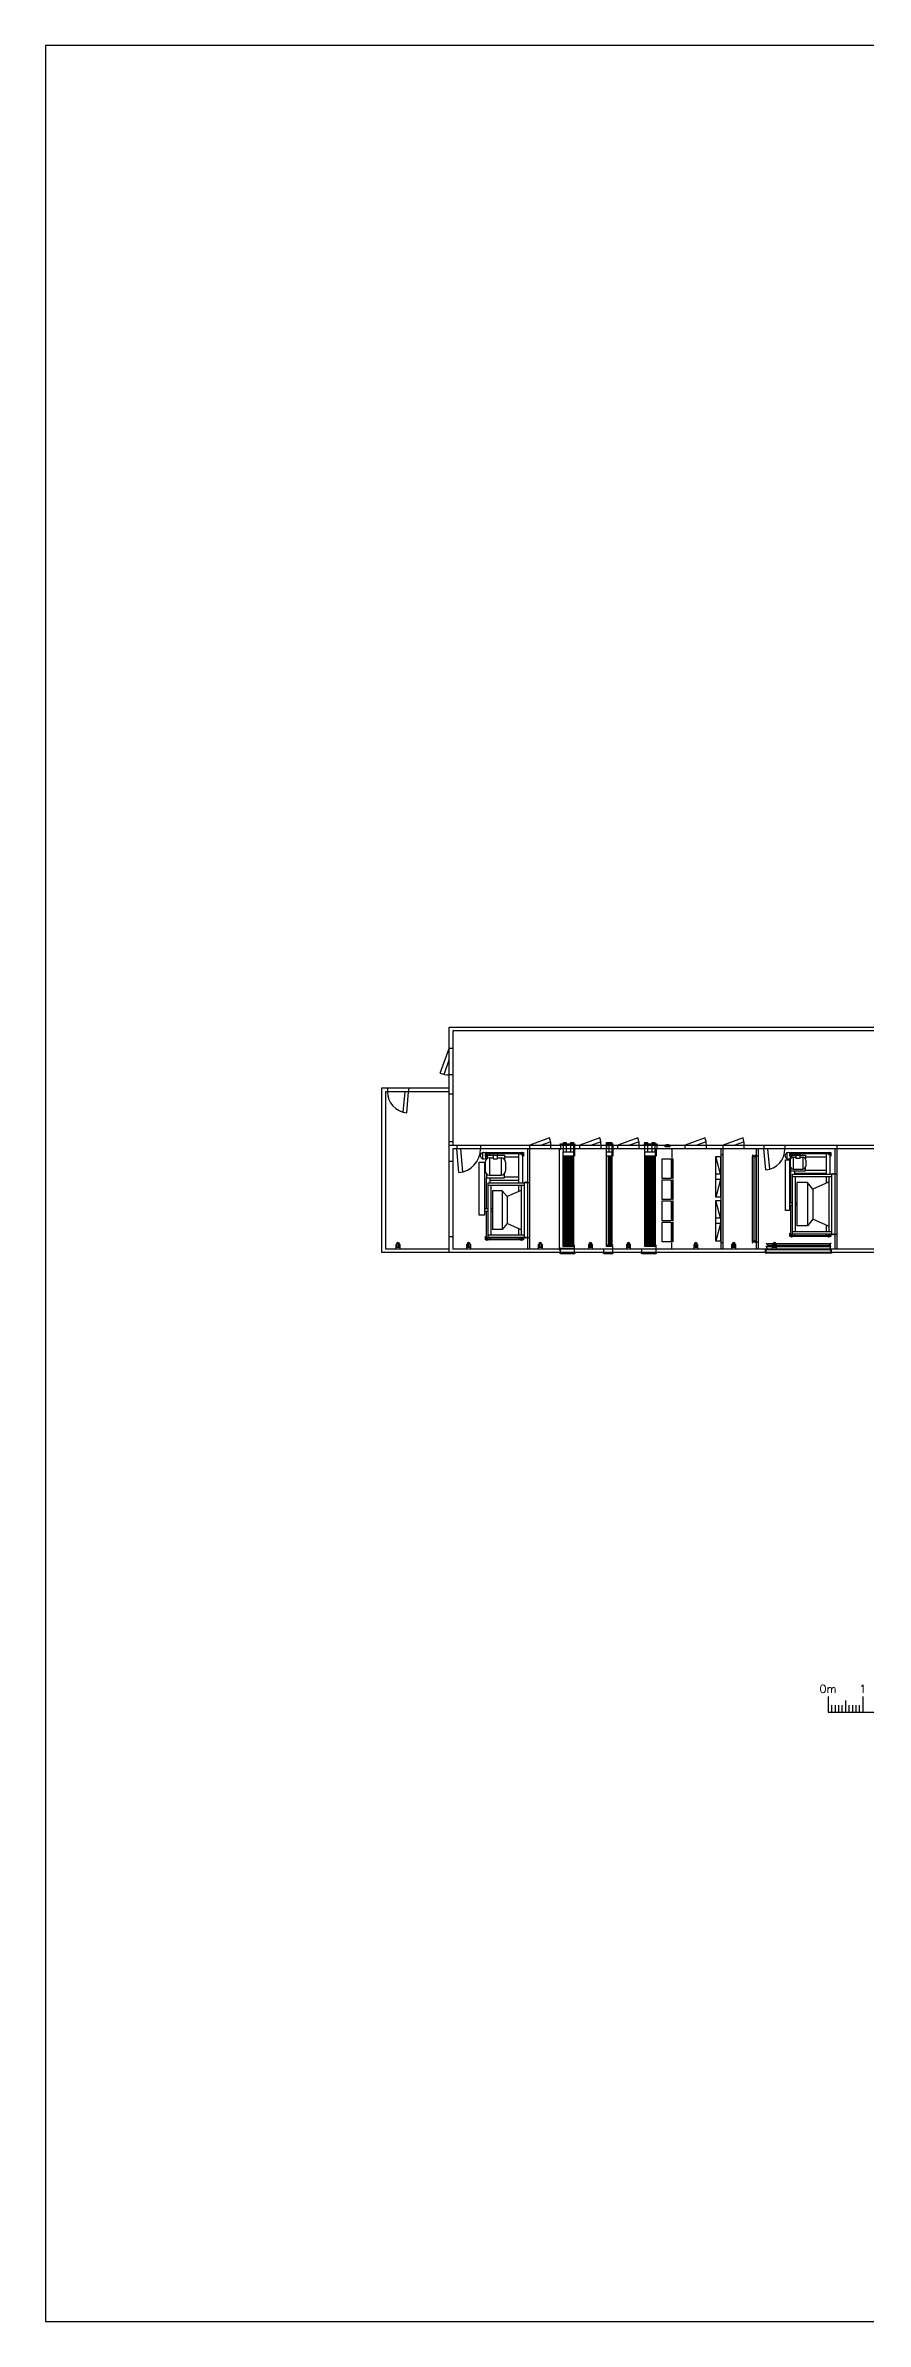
# Model space of a CAD drawing. Extents: x 11182 to 734459, y -1391328 to 152085.
# Drawn here: x 632042 to 655704, y -876522 to -810819 of the extents above; entities that cross this region are included whole.
import ezdxf
from ezdxf.enums import TextEntityAlignment as Align

# ---------------------------------------------------------------- set-up
doc = ezdxf.new("R2010")
doc.units = 0
doc.header["$LTSCALE"] = 500
doc.header["$MEASUREMENT"] = 0
doc.layers.get('0').update_dxf_attribs({"linetype": 'CONTINUOUS'})
doc.layers.add('0_Defpoints', color=106, linetype='CONTINUOUS', plot=False)
doc.layers.add('0_text', color=7, linetype='CONTINUOUS')
doc.layers.add('1_Wall_Exist', color=251, linetype='CONTINUOUS')
doc.styles.get("Standard").update_dxf_attribs({"font": 'ROMANS', "height": 200})

msp = doc.modelspace()

# ---------------------------------------------------------------- linework, layer by layer
for p, q in [((654626, -858484), (654626, -858930)), ((654726, -858730), (654726, -858930)), ((654826, -858730), (654826, -858930)), ((654926, -858730), (654926, -858930)), ((655026, -858730), (655026, -858930)), ((655126, -858598), (655126, -858930)), ((655226, -858730), (655226, -858930)), ((655326, -858730), (655326, -858930)), ((655426, -858730), (655426, -858930)), ((655526, -858730), (655526, -858930)), ((655626, -858484), (655626, -858930)), ((654626, -858930), (662626, -858930))]:
    msp.add_line(p, q)
at = {"layer": '0_Defpoints'}
msp.add_lwpolyline([(632042, -810819), (632042, -876522), (733582, -876522), (733582, -810819)], close=True, dxfattribs=at)
at = {"layer": '1_Wall_Exist'}
for p, q in [((643692, -839154), (656640, -839154)), ((643692, -845663), (643692, -839154)), ((656532, -839262), (643800, -839262)), ((643800, -839262), (643800, -842564)), ((643431, -840486), (643692, -839770)), ((643692, -840086), (643535, -840530)), ((643800, -839770), (643692, -839770)), ((641749, -845663), (641749, -840913)), ((641749, -840913), (643692, -840913)), ((641908, -840913), (641908, -841021)), ((642517, -840913), (642517, -841021)), ((643800, -840532), (643692, -840532)), ((641857, -841021), (641857, -845555)), ((643692, -841021), (641857, -841021)), ((642409, -841021), (642356, -841609)), ((642464, -841628), (642517, -841021)), ((643692, -841085), (643800, -841085)), ((643692, -842456), (643800, -842456)), ((643692, -842564), (656640, -842564)), ((656532, -842672), (643800, -842672)), ((643800, -842672), (643800, -845555)), ((643908, -842564), (643908, -842672)), ((643968, -843355), (643908, -842672)), ((644016, -842672), (644076, -843337)), ((644594, -842564), (644594, -842672)), ((644650, -842762), (644650, -842982)), ((644736, -842780), (645833, -842780)), ((644736, -842881), (644736, -842780)), ((644763, -842881), (644736, -842881)), ((644740, -842762), (644740, -842982)), ((644763, -842856), (645284, -842856)), ((644763, -842975), (644763, -842856)), ((644765, -842805), (645805, -842805)), ((644765, -842856), (644765, -842805)), ((644857, -842932), (644960, -842932)), ((644857, -842932), (644857, -843427)), ((644867, -842856), (644867, -842805)), ((644960, -842812), (644960, -842958)), ((645087, -842812), (644960, -842812)), ((644960, -842958), (645087, -842958)), ((645087, -842958), (645087, -842812)), ((645087, -842932), (645191, -842932)), ((645191, -842932), (645191, -843427)), ((645284, -842856), (645284, -842975)), ((645703, -842907), (645284, -842907)), ((645703, -843650), (645703, -842805)), ((645805, -842805), (645805, -843650)), ((645833, -842881), (645805, -842881)), ((645833, -842780), (645833, -842881)), ((645959, -845555), (645959, -842672)), ((646589, -842355), (646016, -842564)), ((646016, -845555), (646016, -842564)), ((646332, -842564), (646635, -842460)), ((646626, -842672), (646626, -842564)), ((646867, -842691), (646867, -845535)), ((646915, -842691), (646867, -842691)), ((646899, -842532), (646873, -842544)), ((647311, -842532), (646899, -842532)), ((646899, -842564), (646899, -842672)), ((646974, -842759), (646974, -845483)), ((646974, -842759), (647292, -842759)), ((647292, -842877), (646974, -842877)), ((646987, -842759), (646987, -842488)), ((646987, -842488), (647063, -842488)), ((647013, -842877), (647013, -845445)), ((647026, -842877), (647026, -845445)), ((647059, -842877), (647059, -845445)), ((647063, -842488), (647063, -842759)), ((647071, -842877), (647071, -845445)), ((647104, -842877), (647104, -845445)), ((647117, -842877), (647117, -845445)), ((647149, -842877), (647149, -845445)), ((647162, -842877), (647162, -845445)), ((647195, -842877), (647195, -845445)), ((647203, -842759), (647203, -842488)), ((647203, -842488), (647279, -842488)), ((647208, -842877), (647208, -845445)), ((647240, -842877), (647240, -845445)), ((647253, -842877), (647253, -845445)), ((647279, -842488), (647279, -842759)), ((647292, -845483), (647292, -842759)), ((647337, -842544), (647311, -842532)), ((647311, -842564), (647311, -842877)), ((648037, -842355), (647464, -842564)), ((647464, -842672), (647464, -842564)), ((647779, -842564), (648083, -842460)), ((648073, -842672), (648073, -842564)), ((648226, -842532), (648200, -842544)), ((648225, -842761), (648225, -845482)), ((648225, -842761), (648390, -842761)), ((648390, -842878), (648225, -842878)), ((648410, -842532), (648226, -842532)), ((648226, -842564), (648226, -842672)), ((648232, -842761), (648232, -842488)), ((648232, -842488), (648384, -842488)), ((648274, -842878), (648274, -845444)), ((648287, -842878), (648287, -845444)), ((648308, -842761), (648308, -842488)), ((648329, -842878), (648329, -845444)), ((648342, -842878), (648342, -845444)), ((648384, -842488), (648384, -842761)), ((648390, -845482), (648390, -842761)), ((648435, -842544), (648410, -842532)), ((648410, -842564), (648410, -842878)), ((649135, -842355), (648562, -842564)), ((648562, -842672), (648562, -842564)), ((648878, -842564), (649181, -842460)), ((649172, -842672), (649172, -842564)), ((649324, -842532), (649299, -842544)), ((649686, -842532), (649324, -842532)), ((649324, -842564), (649324, -842672)), ((649324, -842759), (649324, -845483)), ((649324, -842759), (649641, -842759)), ((649641, -842877), (649324, -842877)), ((649337, -842759), (649337, -842488)), ((649337, -842488), (649413, -842488)), ((649363, -842877), (649363, -845445)), ((649376, -842877), (649376, -845445)), ((649408, -842877), (649408, -845445)), ((649413, -842488), (649413, -842759)), ((649421, -842877), (649421, -845445)), ((649454, -842877), (649454, -845445)), ((649466, -842877), (649466, -845445)), ((649499, -842877), (649499, -845445)), ((649512, -842877), (649512, -845445)), ((649544, -842877), (649544, -845445)), ((649553, -842759), (649553, -842488)), ((649553, -842488), (649629, -842488)), ((649557, -842877), (649557, -845445)), ((649590, -842877), (649590, -845445)), ((649602, -842877), (649602, -845445)), ((649629, -842488), (649629, -842759)), ((649641, -845483), (649641, -842759)), ((649661, -842672), (649661, -842877)), ((649712, -842544), (649686, -842532)), ((649686, -842564), (649686, -842672)), ((649833, -843525), (649833, -842955)), ((649833, -842955), (650099, -842955)), ((649928, -842615), (649928, -842564)), ((650055, -842615), (649928, -842615)), ((650055, -842564), (650055, -842615)), ((650099, -842955), (650099, -843525)), ((650118, -842672), (650118, -842935)), ((650138, -843525), (650138, -842955)), ((650138, -842955), (650149, -842955)), ((650149, -842955), (650149, -843525)), ((651075, -842355), (650502, -842564)), ((650502, -842672), (650502, -842564)), ((650818, -842564), (651121, -842460)), ((651112, -842672), (651112, -842564)), ((651388, -844068), (651388, -842888)), ((651521, -843402), (651388, -842888)), ((651388, -842888), (651521, -842888)), ((651521, -842888), (651521, -844068)), ((651541, -845555), (651541, -842672)), ((651598, -842843), (651541, -842843)), ((652171, -842355), (651598, -842564)), ((651598, -845555), (651598, -842564)), ((651913, -842564), (652216, -842460)), ((652207, -842672), (652207, -842564)), ((652442, -842843), (652454, -842843)), ((652442, -842843), (652442, -842869)), ((652442, -842869), (652543, -842869)), ((652442, -845338), (652442, -842888)), ((652442, -842888), (652543, -842888)), ((652493, -845371), (652493, -842856)), ((652543, -842843), (652531, -842843)), ((652543, -842869), (652543, -842843)), ((652543, -842888), (652543, -845338)), ((652563, -845555), (652563, -842672)), ((652563, -842869), (652620, -842869)), ((652620, -845555), (652620, -842672)), ((652772, -842564), (652772, -842672)), ((652826, -843279), (652772, -842672)), ((652881, -842672), (652934, -843260)), ((653382, -842564), (653382, -842672)), ((653438, -842762), (653438, -842982)), ((653526, -842780), (654706, -842780)), ((653526, -842881), (653526, -842780)), ((653542, -842881), (653526, -842881)), ((653529, -842762), (653529, -842982)), ((653542, -842856), (653971, -842856)), ((653542, -842960), (653542, -842856)), ((653555, -842805), (654677, -842805)), ((653555, -842856), (653555, -842805)), ((653620, -842910), (653620, -843253)), ((653620, -842910), (653693, -842910)), ((653657, -842856), (653657, -842805)), ((653820, -842837), (653693, -842837)), ((653693, -842837), (653693, -842935)), ((653693, -842935), (653820, -842935)), ((653820, -842935), (653820, -842837)), ((653820, -842910), (653893, -842910)), ((653893, -842910), (653893, -843253)), ((653971, -842856), (653971, -842960)), ((654576, -842907), (653971, -842907)), ((654576, -843402), (654576, -842805)), ((654677, -842805), (654677, -843402)), ((654706, -842881), (654677, -842881)), ((654706, -842780), (654706, -842881)), ((654830, -845555), (654830, -842672)), ((654887, -845555), (654887, -842564)), ((643692, -843021), (643800, -843021)), ((644559, -844587), (644559, -843059)), ((644559, -843059), (644708, -843059)), ((644708, -843059), (644708, -844587)), ((644733, -843165), (644708, -843165)), ((644708, -843195), (644733, -843195)), ((644733, -843056), (644733, -843304)), ((644763, -843385), (644763, -843504)), ((644763, -843504), (645284, -843504)), ((644765, -844403), (644765, -843504)), ((644857, -843427), (645191, -843427)), ((644867, -843504), (644867, -843650)), ((645703, -843580), (644867, -843580)), ((645284, -843504), (645284, -843385)), ((645284, -843478), (645703, -843478)), ((645314, -843056), (645314, -843304)), ((650099, -843525), (649833, -843525)), ((649833, -844135), (649833, -843564)), ((649833, -843564), (650099, -843564)), ((650099, -843564), (650099, -844135)), ((650149, -843525), (650138, -843525)), ((650138, -844135), (650138, -843564)), ((650138, -843564), (650149, -843564)), ((650149, -843564), (650149, -844135)), ((651521, -843402), (651388, -843402)), ((651521, -843554), (651388, -844068)), ((651521, -843554), (651388, -843554)), ((653395, -842985), (653509, -842985)), ((653395, -844447), (653395, -842985)), ((653509, -842985), (653509, -844447)), ((653534, -843071), (653509, -843071)), ((653509, -843092), (653534, -843092)), ((653534, -842996), (653534, -843167)), ((653542, -843203), (653542, -843307)), ((653542, -843307), (653971, -843307)), ((653555, -844238), (653555, -843307)), ((653598, -845129), (653598, -843402)), ((653598, -843402), (654728, -843402)), ((654728, -843478), (653598, -843478)), ((653620, -843253), (653893, -843253)), ((653657, -843307), (653657, -843402)), ((654576, -843383), (653657, -843383)), ((653674, -843478), (653674, -845053)), ((653971, -843307), (653971, -843203)), ((653971, -843281), (654576, -843281)), ((653979, -842996), (653979, -843167)), ((654576, -843657), (654576, -843478)), ((654652, -845053), (654652, -843478)), ((654728, -843396), (654749, -843396)), ((654728, -843402), (654728, -845129)), ((654810, -843396), (654887, -843396)), ((644816, -845225), (644816, -843650)), ((644816, -843650), (645857, -843650)), ((645857, -843726), (644816, -843726)), ((644892, -843726), (644892, -845148)), ((645222, -843878), (644943, -843878)), ((644943, -843878), (644943, -844996)), ((645222, -843878), (645222, -844996)), ((645362, -844046), (645222, -843878)), ((645766, -843868), (645362, -844046)), ((645362, -844046), (645362, -844828)), ((645703, -843896), (645703, -843726)), ((645781, -845148), (645781, -843726)), ((645857, -843643), (645878, -843643)), ((645857, -843650), (645857, -845225)), ((645939, -843643), (646016, -843643)), ((650099, -844135), (649833, -844135)), ((649833, -844745), (649833, -844174)), ((649833, -844174), (650099, -844174)), ((650099, -844174), (650099, -844745)), ((650149, -844135), (650138, -844135)), ((650138, -844745), (650138, -844174)), ((650138, -844174), (650149, -844174)), ((650149, -844174), (650149, -844745)), ((651521, -844068), (651388, -844068)), ((651388, -845338), (651388, -844158)), ((651521, -844672), (651388, -844158)), ((651388, -844158), (651521, -844158)), ((651521, -844158), (651521, -845338)), ((653598, -844238), (653509, -844238)), ((653725, -844238), (653674, -844238)), ((653725, -843643), (653725, -844888)), ((654034, -843643), (653725, -843643)), ((654188, -843830), (654034, -843643)), ((654034, -843643), (654034, -844888)), ((654637, -843629), (654188, -843830)), ((654188, -843830), (654188, -844701)), ((644708, -844587), (644559, -844587)), ((644816, -844403), (644708, -844403)), ((644708, -844471), (644816, -844471)), ((644765, -845275), (644765, -844471)), ((644943, -844403), (644892, -844403)), ((644892, -844471), (644943, -844471)), ((645362, -844828), (645222, -844996)), ((645766, -845006), (645362, -844828)), ((650099, -844745), (649833, -844745)), ((649833, -845354), (649833, -844784)), ((649833, -844784), (650099, -844784)), ((650099, -844784), (650099, -845354)), ((650149, -844745), (650138, -844745)), ((650138, -845354), (650138, -844784)), ((650138, -844784), (650149, -844784)), ((650149, -844784), (650149, -845354)), ((651521, -844672), (651388, -844672)), ((651521, -844824), (651388, -845338)), ((651521, -844824), (651388, -844824)), ((653509, -844447), (653395, -844447)), ((653509, -844293), (653598, -844293)), ((653555, -845180), (653555, -844293)), ((653674, -844293), (653725, -844293)), ((654034, -844888), (653725, -844888)), ((654188, -844701), (654034, -844888)), ((654637, -844902), (654188, -844701)), ((654576, -845053), (654576, -844875)), ((641857, -845555), (643692, -845555)), ((642162, -845555), (642162, -845428)), ((642162, -845504), (642263, -845504)), ((642192, -845504), (642192, -845420)), ((642233, -845504), (642233, -845420)), ((642263, -845428), (642263, -845555)), ((643692, -845205), (643800, -845205)), ((643800, -845555), (656532, -845555)), ((644200, -845555), (644200, -845428)), ((644200, -845504), (644302, -845504)), ((644230, -845504), (644230, -845420)), ((644271, -845504), (644271, -845420)), ((644302, -845428), (644302, -845555)), ((644736, -845199), (644765, -845199)), ((644736, -845301), (644736, -845199)), ((645833, -845301), (644736, -845301)), ((645805, -845275), (644765, -845275)), ((644816, -845148), (645857, -845148)), ((645857, -845225), (644816, -845225)), ((644867, -845225), (644867, -845275)), ((645222, -844996), (644943, -844996)), ((645703, -845148), (645703, -844979)), ((645703, -845225), (645703, -845275)), ((645805, -845225), (645805, -845275)), ((645833, -845225), (645833, -845301)), ((645857, -845231), (645878, -845231)), ((645939, -845231), (646016, -845231)), ((646270, -845555), (646270, -845428)), ((646270, -845504), (646372, -845504)), ((646301, -845504), (646301, -845420)), ((646341, -845504), (646341, -845420)), ((646372, -845428), (646372, -845555)), ((646867, -845535), (647311, -845535)), ((646874, -845535), (646874, -845597)), ((646899, -845663), (646899, -845555)), ((646915, -845597), (646915, -845535)), ((646974, -845445), (647292, -845445)), ((646974, -845483), (647292, -845483)), ((647311, -845663), (647311, -845445)), ((647718, -845555), (647718, -845428)), ((647718, -845504), (647819, -845504)), ((647748, -845504), (647748, -845420)), ((647789, -845504), (647789, -845420)), ((647819, -845428), (647819, -845555)), ((648150, -845663), (648150, -845555)), ((648225, -845444), (648390, -845444)), ((648225, -845482), (648390, -845482)), ((648410, -845663), (648410, -845444)), ((648816, -845555), (648816, -845428)), ((648816, -845504), (648918, -845504)), ((648847, -845504), (648847, -845420)), ((648887, -845504), (648887, -845420)), ((648918, -845428), (648918, -845555)), ((649248, -845663), (649248, -845555)), ((649324, -845445), (649641, -845445)), ((649324, -845483), (649641, -845483)), ((649661, -845663), (649661, -845445)), ((650099, -845354), (649833, -845354)), ((650118, -845555), (650118, -845374)), ((650149, -845354), (650138, -845354)), ((650756, -845555), (650756, -845428)), ((650756, -845504), (650858, -845504)), ((650787, -845504), (650787, -845420)), ((650827, -845504), (650827, -845420)), ((650858, -845428), (650858, -845555)), ((651521, -845338), (651388, -845338)), ((651598, -845383), (651541, -845383)), ((651852, -845555), (651852, -845428)), ((651852, -845504), (651953, -845504)), ((651882, -845504), (651882, -845420)), ((651923, -845504), (651923, -845420)), ((651953, -845428), (651953, -845555)), ((652543, -845338), (652442, -845338)), ((652442, -845383), (652442, -845358)), ((652442, -845358), (652543, -845358)), ((652442, -845383), (652454, -845383)), ((652543, -845383), (652531, -845383)), ((652543, -845358), (652543, -845383)), ((652563, -845358), (652620, -845358)), ((652823, -845663), (652823, -845555)), ((652843, -845399), (652843, -845411)), ((652843, -845399), (652868, -845399)), ((652843, -845500), (652843, -845488)), ((652868, -845500), (652843, -845500)), ((652868, -845520), (652843, -845520)), ((652843, -845561), (652868, -845561)), ((654709, -845581), (652843, -845581)), ((652843, -845682), (652843, -845581)), ((652855, -845450), (654696, -845450)), ((652868, -845399), (652868, -845500)), ((652868, -845561), (652868, -845520)), ((652888, -845399), (654664, -845399)), ((652888, -845500), (652888, -845399)), ((654664, -845500), (652888, -845500)), ((653026, -845555), (653026, -845428)), ((653026, -845504), (653128, -845504)), ((653057, -845504), (653057, -845420)), ((653098, -845504), (653098, -845420)), ((653128, -845428), (653128, -845555)), ((653526, -845104), (653555, -845104)), ((653526, -845205), (653526, -845104)), ((654706, -845205), (653526, -845205)), ((654677, -845180), (653555, -845180)), ((653598, -845053), (654728, -845053)), ((654728, -845129), (653598, -845129)), ((653657, -845129), (653657, -845180)), ((654576, -845180), (654576, -845129)), ((654664, -845399), (654664, -845500)), ((654677, -845129), (654677, -845180)), ((654709, -845399), (654683, -845399)), ((654683, -845399), (654683, -845500)), ((654683, -845500), (654709, -845500)), ((654683, -845561), (654683, -845520)), ((654683, -845520), (654709, -845520)), ((654709, -845561), (654683, -845561)), ((654706, -845129), (654706, -845205)), ((654709, -845399), (654709, -845411)), ((654709, -845500), (654709, -845488)), ((654709, -845682), (654709, -845581)), ((654728, -845136), (654749, -845136)), ((654728, -845663), (654728, -845555)), ((654810, -845136), (654887, -845136)), ((661669, -845663), (641749, -845663)), ((646873, -845682), (646899, -845695)), ((646874, -845597), (646915, -845597)), ((646899, -845695), (647311, -845695)), ((647311, -845695), (647337, -845682)), ((648124, -845682), (648150, -845695)), ((648150, -845695), (648410, -845695)), ((648410, -845695), (648435, -845682)), ((649223, -845682), (649248, -845695)), ((649248, -845695), (649661, -845695)), ((649661, -845695), (649686, -845682)), ((654747, -845682), (652805, -845682))]:
    msp.add_line(p, q, dxfattribs=at)
for centre, radius in [((644695, -842867), 97.5), ((644790, -842831), 9.52), ((645779, -842831), 9.52), ((653484, -842867), 97.5), ((653580, -842831), 9.52), ((654652, -842831), 9.52), ((644790, -845250), 9.52), ((645779, -845250), 9.52), ((653580, -845155), 9.52), ((654652, -845155), 9.52)]:
    msp.add_circle(centre, radius, dxfattribs=at)
for centre, radius, start, end in [((643692, -839770), 762, 250.00009, 270), ((642517, -841021), 610, 180, 264.99963), ((643908, -842672), 686, 275.00034, 0), ((644857, -843056), 124, 90, 180), ((644790, -842831), 54, 28.07249, 240.00038), ((645191, -843056), 124, 0, 90), ((645779, -842831), 54, 298.07248, 151.92748), ((646016, -842564), 610, 0, 19.9999), ((647464, -842564), 610, 0, 19.9999), ((648562, -842564), 610, 0, 19.9999), ((649991, -842757), 203, 71.79146, 108.20854), ((650502, -842564), 610, 0, 19.9999), ((651598, -842564), 610, 0, 19.9999), ((652772, -842672), 610, 275.00027, 0), ((653580, -842831), 54, 28.07249, 225.09891), ((653620, -842996), 85.7, 90, 180), ((653893, -842996), 85.7, 0, 90), ((654652, -842831), 54, 298.07248, 151.92748), ((644857, -843304), 124, 180, 270), ((645191, -843304), 124, 270, 0), ((653620, -843167), 85.7, 180, 270), ((653893, -843167), 85.7, 270, 0), ((654626, -843606), 25.5, 293.99994, 0), ((654759, -843396), 10.2, 0, 180), ((654779, -843396), 10.2, 180, 0), ((654799, -843396), 10.2, 0, 180), ((645756, -843845), 25.2, 294.00012, 0), ((645888, -843643), 10.2, 0, 180), ((645908, -843643), 10.2, 180, 0), ((645928, -843643), 10.2, 0, 180), ((654626, -844925), 25.5, 0.24876, 66.00077), ((642212, -845428), 50.8, 0, 180), ((642292, -845441), 102, 141.22847, 168.36948), ((642133, -845441), 102, 11.63053, 38.77153), ((644251, -845428), 50.8, 0, 180), ((644330, -845441), 102, 141.22847, 168.36948), ((644171, -845441), 102, 11.63053, 38.77153), ((644790, -845250), 54, 118.07249, 331.92752), ((645779, -845250), 54, 208.0725, 28.07245), ((645756, -845029), 25.2, 0.19417, 65.99987), ((645888, -845231), 10.2, 180, 0), ((645908, -845231), 10.2, 0, 180), ((645928, -845231), 10.2, 180, 0), ((646321, -845428), 50.8, 0, 180), ((646400, -845441), 102, 141.2282, 168.36939), ((646242, -845441), 102, 11.63061, 38.7718), ((647769, -845428), 50.8, 0, 180), ((647848, -845441), 102, 141.2282, 168.36939), ((647689, -845441), 102, 11.63061, 38.7718), ((648867, -845428), 50.8, 0, 180), ((648946, -845441), 102, 141.2282, 168.36939), ((648788, -845441), 102, 11.63061, 38.7718), ((650807, -845428), 50.8, 0, 180), ((650886, -845441), 102, 141.2282, 168.36939), ((650728, -845441), 102, 11.63061, 38.7718), ((651902, -845428), 50.8, 0, 180), ((651982, -845441), 102, 141.2282, 168.36939), ((651823, -845441), 102, 11.63061, 38.7718), ((653077, -845428), 50.8, 0, 180), ((653157, -845441), 102, 141.2282, 168.36939), ((652998, -845441), 102, 11.63061, 38.7718), ((653580, -845155), 54, 118.07249, 331.92752), ((654652, -845155), 54, 208.0725, 28.07245), ((654759, -845136), 10.2, 180, 0), ((654779, -845136), 10.2, 0, 180), ((654799, -845136), 10.2, 180, 0)]:
    msp.add_arc(centre, radius, start, end, dxfattribs=at)

# ---------------------------------------------------------------- texts
at = {"layer": '0_text'}
for s, p in [('0m', (654626, -858259)), ('1', (655626, -858259))]:
    msp.add_text(s, height=231, rotation=0, dxfattribs=at).set_placement(p, align=Align.MIDDLE_CENTER)

doc.saveas('drawing.dxf')
